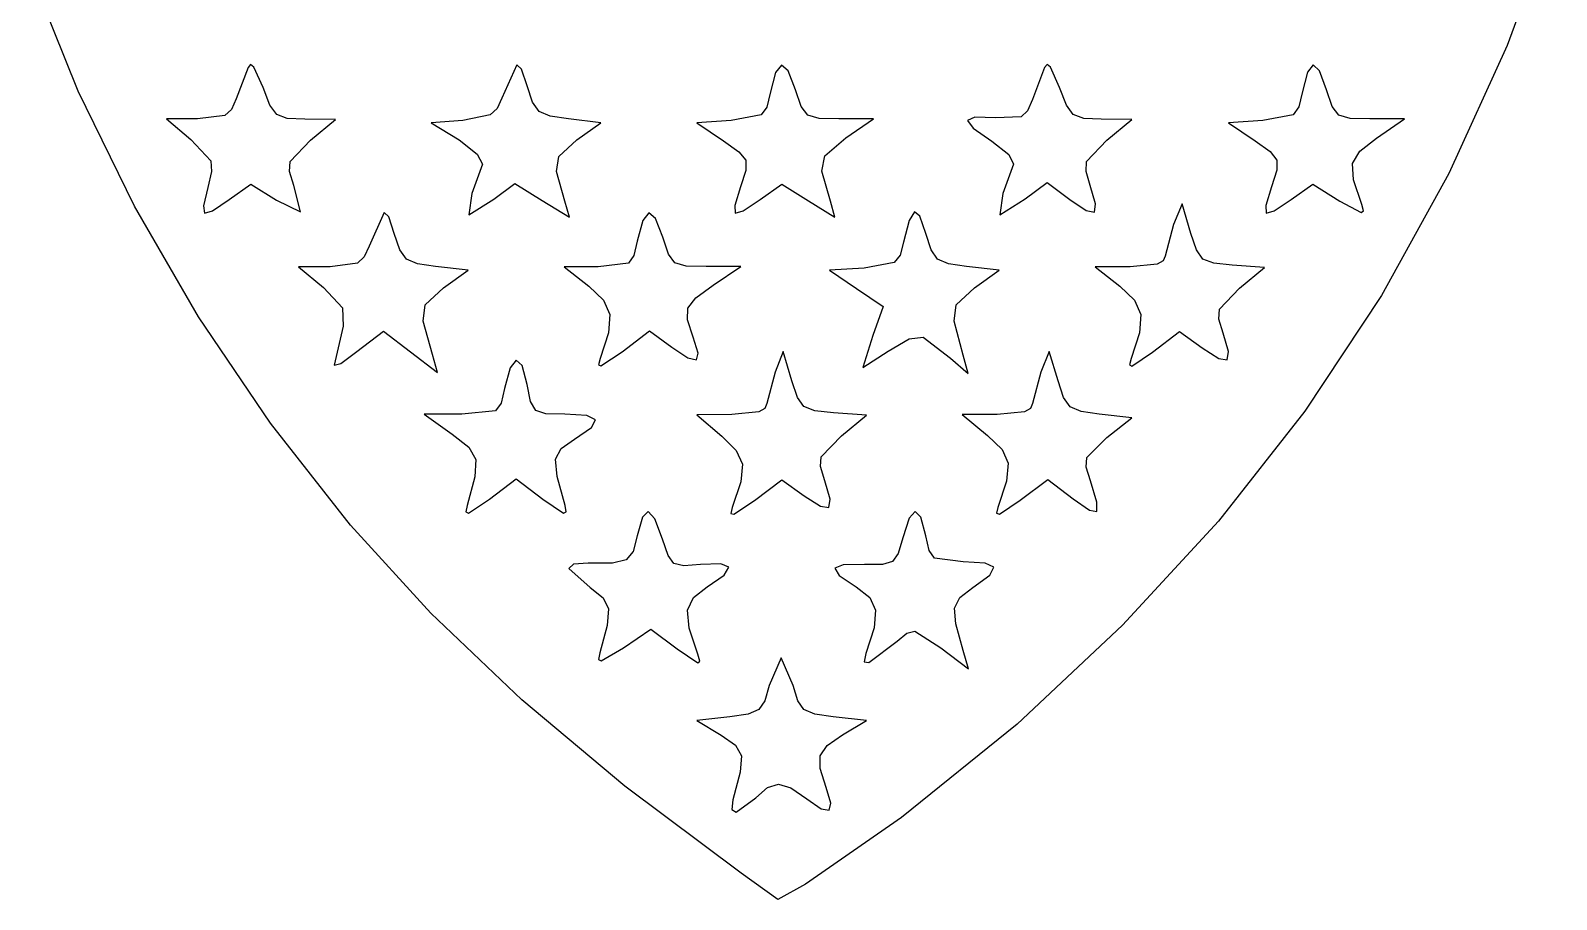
# Model space of a CAD drawing. Extents: x 3.3 to 66.5, y 3.9 to 76.8.
# Drawn here: x 7.3 to 63.2, y 3.9 to 35.7 of the extents above; entities that cross this region are included whole.
import ezdxf

# ---------------------------------------------------------------- set-up
doc = ezdxf.new("R2010")
doc.units = 0

msp = doc.modelspace()

# ---------------------------------------------------------------- linework, layer by layer
at = {"layer": 'Image'}
for p, q in [((63.248275, 40.050324), (61.443087, 35.119682)), ((9.089744, 33.444367), (7.33789, 37.791881)), ((61.443087, 35.119682), (59.308035, 30.427994)), ((15.306478, 34.317059), (14.876388, 33.168655)), ((15.400443, 34.417435), (15.306478, 34.317059)), ((15.525872, 34.324878), (15.400443, 34.417435)), ((15.861403, 33.573975), (15.525872, 34.324878)), ((25.158058, 34.40399), (24.61018, 33.184807)), ((25.326641, 34.251039), (25.158058, 34.40399)), ((25.529207, 33.641517), (25.326641, 34.251039)), ((34.633033, 34.123798), (34.435044, 33.375511)), ((34.855567, 34.393693), (34.633033, 34.123798)), ((35.101217, 34.185012), (34.855567, 34.393693)), ((35.368553, 33.497566), (35.101217, 34.185012)), ((44.48942, 34.317059), (44.04868, 33.140651)), ((44.583384, 34.417435), (44.48942, 34.317059)), ((44.708813, 34.324878), (44.583384, 34.417435)), ((45.044343, 33.573975), (44.708813, 34.324878)), ((54.120312, 34.136296), (53.928469, 33.388708)), ((54.329275, 34.403123), (54.120312, 34.136296)), ((54.561679, 34.189956), (54.329275, 34.403123)), ((54.823847, 33.497566), (54.561679, 34.189956)), ((16.10779, 32.92957), (15.861403, 33.573975)), ((25.735879, 33.0414), (25.529207, 33.641517)), ((45.29073, 32.92957), (45.044343, 33.573975)), ((11.141748, 29.239492), (9.089744, 33.444367)), ((14.876388, 33.168655), (14.695758, 32.777911)), ((24.61018, 33.184807), (24.430543, 32.809553)), ((25.980033, 32.700684), (25.735879, 33.0414)), ((34.435044, 33.375511), (34.310226, 32.859586)), ((35.574874, 32.886578), (35.368553, 33.497566)), ((44.04868, 33.140651), (43.865744, 32.727615)), ((53.928469, 33.388708), (53.802667, 32.86516)), ((55.030167, 32.886578), (54.823847, 33.497566)), ((14.45509, 32.552991), (13.459963, 32.425571)), ((14.695758, 32.777911), (14.45509, 32.552991)), ((16.360076, 32.585591), (16.10779, 32.92957)), ((16.743591, 32.446885), (16.360076, 32.585591)), ((17.383665, 32.418303), (16.743591, 32.446885)), ((24.180055, 32.576161), (23.183548, 32.37417)), ((24.430543, 32.809553), (24.180055, 32.576161)), ((26.377502, 32.526396), (25.980033, 32.700684)), ((27.044121, 32.42556), (26.377502, 32.526396)), ((34.106486, 32.573725), (33.005962, 32.371694)), ((34.310226, 32.859586), (34.106486, 32.573725)), ((35.814939, 32.567354), (35.574874, 32.886578)), ((36.229065, 32.445236), (35.814939, 32.567354)), ((36.957567, 32.425565), (36.229065, 32.445236)), ((41.936895, 32.498433), (41.666161, 32.375677)), ((42.689602, 32.472259), (41.936895, 32.498433)), ((43.639834, 32.508824), (42.689602, 32.472259)), ((43.865744, 32.727615), (43.639834, 32.508824)), ((45.543016, 32.585591), (45.29073, 32.92957)), ((45.926531, 32.446885), (45.543016, 32.585591)), ((46.566605, 32.418303), (45.926531, 32.446885)), ((53.598866, 32.575876), (52.495117, 32.372429)), ((53.802667, 32.86516), (53.598866, 32.575876)), ((55.270232, 32.567354), (55.030167, 32.886578)), ((55.684358, 32.445236), (55.270232, 32.567354)), ((56.412861, 32.425565), (55.684358, 32.445236)), ((13.459963, 32.425571), (12.315079, 32.425571)), ((12.315079, 32.425571), (13.212684, 31.676216)), ((18.50955, 32.411026), (17.383665, 32.418303)), ((17.590559, 31.648874), (18.50955, 32.411026)), ((23.183548, 32.37417), (22.022312, 32.290453)), ((22.022312, 32.290453), (23.037292, 31.659396)), ((28.237197, 32.290453), (27.044121, 32.42556)), ((27.348918, 31.656893), (28.237197, 32.290453)), ((33.005962, 32.371694), (31.749957, 32.290459)), ((31.749957, 32.290459), (32.731444, 31.626292)), ((38.225401, 32.425565), (36.957567, 32.425565)), ((37.204497, 31.731842), (38.225401, 32.425565)), ((41.666161, 32.375677), (41.874783, 32.08662)), ((41.874783, 32.08662), (42.560139, 31.613893)), ((47.692491, 32.411026), (46.566605, 32.418303)), ((46.773499, 31.648874), (47.692491, 32.411026)), ((52.495117, 32.372429), (51.237043, 32.290459)), ((51.237043, 32.290459), (52.204112, 31.630485)), ((57.680695, 32.425565), (56.412861, 32.425565)), ((56.649289, 31.724706), (57.680695, 32.425565)), ((13.212684, 31.676216), (13.940642, 30.88968)), ((16.849418, 30.867919), (17.590559, 31.648874)), ((23.037292, 31.659396), (23.707657, 31.138532)), ((26.701035, 31.050947), (27.348918, 31.656893)), ((32.731444, 31.626292), (33.292977, 31.226381)), ((36.443096, 31.076207), (37.204497, 31.731842)), ((42.560139, 31.613893), (43.182795, 31.125173)), ((46.032018, 30.86747), (46.773499, 31.648874)), ((52.204112, 31.630485), (52.756959, 31.233029)), ((56.040232, 31.251571), (56.649289, 31.724706)), ((13.940642, 30.88968), (13.966427, 30.49729)), ((16.830743, 30.508176), (16.849418, 30.867919)), ((23.894096, 30.772406), (23.502707, 29.692482)), ((23.707657, 31.138532), (23.894096, 30.772406)), ((26.605834, 30.50849), (26.701035, 31.050947)), ((33.292977, 31.226381), (33.544794, 30.916995)), ((33.544794, 30.916995), (33.544928, 30.540051)), ((36.331135, 30.515887), (36.443096, 31.076207)), ((43.34939, 30.772416), (42.958001, 29.692493)), ((43.182795, 31.125173), (43.34939, 30.772416)), ((46.013933, 30.506928), (46.032018, 30.86747)), ((52.756959, 31.233029), (53.004305, 30.924232)), ((53.004305, 30.924232), (53.002572, 30.546355)), ((55.772543, 30.798218), (56.040232, 31.251571)), ((55.810131, 30.199661), (55.772543, 30.798218)), ((13.966427, 30.49729), (13.832236, 29.919837)), ((16.982581, 29.994545), (16.830743, 30.508176)), ((26.917489, 29.411806), (26.605834, 30.50849)), ((33.544928, 30.540051), (33.351409, 29.937466)), ((36.645137, 29.411811), (36.331135, 30.515887)), ((46.166741, 29.99105), (46.013933, 30.506928)), ((53.002572, 30.546355), (52.808182, 29.94166)), ((56.116906, 29.290913), (55.810131, 30.199661)), ((59.308035, 30.427994), (56.837333, 25.967256)), ((13.832236, 29.919837), (13.670702, 29.251547)), ((14.620046, 29.473576), (15.407579, 30.034349)), ((15.407579, 30.034349), (16.350586, 29.451539)), ((17.224486, 29.021892), (16.982581, 29.994545)), ((23.502707, 29.692482), (23.403178, 28.9128)), ((24.308858, 29.488366), (25.087353, 30.063932)), ((25.087353, 30.063932), (26.085651, 29.446948)), ((33.351409, 29.937466), (33.13781, 29.258811)), ((34.07534, 29.473576), (34.862872, 30.034349)), ((34.862872, 30.034349), (35.837233, 29.432161)), ((42.958001, 29.692493), (42.858472, 28.912811)), ((43.785351, 29.504045), (44.585048, 30.095285)), ((44.585048, 30.095285), (45.416926, 29.480251)), ((46.363057, 29.315326), (46.166741, 29.99105)), ((52.808182, 29.94166), (52.593633, 29.260462)), ((53.530634, 29.473576), (54.318165, 30.034349)), ((54.318165, 30.034349), (55.310158, 29.421265)), ((13.490362, 25.185217), (11.141748, 29.239492)), ((13.670702, 29.251547), (13.709014, 28.976581)), ((14.00589, 29.061679), (14.620046, 29.473581)), ((14.620046, 29.473581), (14.620046, 29.473576)), ((16.350586, 29.451539), (17.224486, 29.021892)), ((23.403178, 28.9128), (24.308858, 29.488366)), ((24.308858, 29.488366), (24.308858, 29.488366)), ((26.085651, 29.446948), (27.083949, 28.829967)), ((27.083949, 28.829967), (26.917489, 29.411806)), ((33.13781, 29.258811), (33.155043, 28.975926)), ((33.451442, 29.057838), (34.07534, 29.473576)), ((34.07534, 29.473576), (34.07534, 29.473576)), ((35.837233, 29.432161), (36.811597, 28.829972)), ((36.811597, 28.829972), (36.645137, 29.411811)), ((42.858472, 28.912811), (43.785351, 29.50405)), ((43.785351, 29.50405), (43.785351, 29.504045)), ((45.416926, 29.480251), (46.018453, 29.080571)), ((46.018453, 29.080571), (46.323729, 29.018715)), ((46.323729, 29.018715), (46.363057, 29.315326)), ((49.527945, 29.318123), (49.218195, 28.557449)), ((49.849083, 28.237272), (49.527945, 29.318123)), ((52.593633, 29.260462), (52.61031, 28.976255)), ((52.906536, 29.057729), (53.530634, 29.473576)), ((53.530634, 29.473576), (53.530634, 29.473576)), ((55.310158, 29.421265), (56.098142, 28.998078)), ((56.180471, 29.058743), (56.116906, 29.290913)), ((13.709014, 28.976581), (14.00589, 29.061679)), ((20.293687, 28.999413), (19.740211, 27.764401)), ((20.462637, 28.847735), (20.293687, 28.999413)), ((20.665384, 28.237272), (20.462637, 28.847735)), ((29.767926, 28.714139), (29.568653, 27.957581)), ((29.990952, 28.989033), (29.767926, 28.714139)), ((30.236848, 28.782135), (29.990952, 28.989033)), ((30.504729, 28.093318), (30.236848, 28.782135)), ((33.155043, 28.975926), (33.451442, 29.057838)), ((39.53711, 28.714543), (39.3293, 27.913563)), ((39.726575, 29.029517), (39.53711, 28.714543)), ((39.920138, 28.86744), (39.726575, 29.029517)), ((40.140241, 28.237272), (39.920138, 28.86744)), ((49.218195, 28.557449), (48.908448, 27.409045)), ((52.61031, 28.976255), (52.906536, 29.057729)), ((56.098142, 28.998078), (56.180471, 29.058743)), ((20.872055, 27.637156), (20.665384, 28.237272)), ((29.568653, 27.957581), (29.44442, 27.428241)), ((30.71105, 27.48233), (30.504729, 28.093318)), ((40.335963, 27.635558), (40.140241, 28.237272)), ((50.054981, 27.63304), (49.849083, 28.237272)), ((19.740211, 27.764401), (19.559212, 27.37363)), ((21.116209, 27.296441), (20.872055, 27.637156)), ((29.44442, 27.428241), (29.246008, 27.148606)), ((30.951115, 27.163106), (30.71105, 27.48233)), ((39.195739, 27.436377), (38.981907, 27.166913)), ((39.3293, 27.913563), (39.195739, 27.436377)), ((40.573178, 27.295144), (40.335963, 27.635558)), ((48.908448, 27.409045), (48.839171, 27.229336)), ((50.295407, 27.299176), (50.054981, 27.63304)), ((18.313579, 27.014049), (17.158488, 27.006773)), ((17.158488, 27.006773), (18.069925, 26.250785)), ((19.316938, 27.14768), (18.313579, 27.014049)), ((19.559212, 27.37363), (19.316938, 27.14768)), ((21.513679, 27.122153), (21.116209, 27.296441)), ((22.180298, 27.021317), (21.513679, 27.122153)), ((23.373374, 26.886211), (22.180298, 27.021317)), ((22.474249, 26.244928), (23.373374, 26.886211)), ((28.139572, 27.01832), (26.886136, 27.01533)), ((26.886136, 27.01533), (27.790145, 26.303004)), ((29.246008, 27.148606), (28.139572, 27.01832)), ((31.365241, 27.040988), (30.951115, 27.163106)), ((32.093743, 27.021317), (31.365241, 27.040988)), ((33.361577, 27.021317), (32.093743, 27.021317)), ((32.353109, 26.336045), (33.361577, 27.021317)), ((37.878909, 26.967819), (36.613781, 26.886211)), ((36.613781, 26.886211), (37.595268, 26.222044)), ((38.981907, 27.166913), (37.878909, 26.967819)), ((40.967762, 27.121806), (40.573178, 27.295144)), ((41.635591, 27.021317), (40.967762, 27.121806)), ((42.828667, 26.886211), (41.635591, 27.021317)), ((41.929542, 26.244928), (42.828667, 26.886211)), ((47.624937, 27.01832), (46.341429, 27.01533)), ((46.341429, 27.01533), (47.245438, 26.303004)), ((48.616749, 27.108754), (47.624937, 27.01832)), ((48.839171, 27.229336), (48.616749, 27.108754)), ((50.691217, 27.142499), (50.295407, 27.299176)), ((51.363268, 27.069829), (50.691217, 27.142499)), ((52.556315, 26.983236), (51.363268, 27.069829)), ((51.637323, 26.232852), (52.556315, 26.983236)), ((27.790145, 26.303004), (28.325844, 25.791866)), ((31.715803, 25.872386), (32.353109, 26.336045)), ((47.245438, 26.303004), (47.781138, 25.791866)), ((18.069925, 26.250785), (18.767166, 25.514369)), ((21.801819, 25.617982), (22.474249, 26.244928)), ((28.325844, 25.791866), (28.560645, 25.265695)), ((31.42126, 25.504148), (31.715803, 25.872386)), ((37.595268, 26.222044), (38.576754, 25.557877)), ((41.257113, 25.617982), (41.929542, 26.244928)), ((47.781138, 25.791866), (48.015938, 25.265695)), ((50.895532, 25.461561), (51.637323, 26.232852)), ((56.837333, 25.967256), (54.025196, 21.729465)), ((16.132043, 21.289503), (13.490362, 25.185217)), ((18.767166, 25.514369), (18.791569, 24.839439)), ((21.729053, 25.02897), (21.801819, 25.617982)), ((28.560645, 25.265695), (28.514606, 24.597579)), ((31.409967, 25.076452), (31.42126, 25.504148)), ((38.576754, 25.557877), (38.203245, 24.499243)), ((41.184347, 25.02897), (41.257113, 25.617982)), ((48.015938, 25.265695), (47.969899, 24.597579)), ((50.877581, 25.102593), (50.895532, 25.461561)), ((18.791569, 24.839439), (18.458963, 23.412748)), ((19.290404, 23.909472), (20.265931, 24.653543)), ((20.265931, 24.653543), (21.255534, 23.89874)), ((22.064059, 23.799117), (21.729053, 25.02897)), ((29.011981, 23.904852), (30.018537, 24.67259)), ((30.018537, 24.67259), (30.837934, 24.066777)), ((31.622412, 24.434415), (31.409967, 25.076452)), ((41.515525, 23.778768), (41.184347, 25.02897)), ((48.445526, 23.888263), (49.430333, 24.639412)), ((49.430333, 24.639412), (50.265796, 24.044505)), ((51.030562, 24.586802), (50.877581, 25.102593)), ((28.514606, 24.597579), (28.207786, 23.660603)), ((30.837934, 24.066777), (31.422297, 23.682394)), ((31.795377, 23.857234), (31.622412, 24.434415)), ((38.203245, 24.499243), (37.829739, 23.325725)), ((38.763804, 23.923289), (39.534431, 24.381077)), ((39.534431, 24.381077), (40.047312, 24.437265)), ((40.047312, 24.437265), (41.044766, 23.671017)), ((40.047312, 24.437265), (40.047312, 24.437265)), ((47.969899, 24.597579), (47.66308, 23.660603)), ((50.265796, 24.044505), (50.872333, 23.659622)), ((51.225278, 23.909896), (51.030562, 24.586802)), ((18.702032, 23.47129), (19.290404, 23.909472)), ((21.255534, 23.89874), (22.245137, 23.143933)), ((22.245137, 23.143933), (22.064059, 23.799117)), ((25.134377, 23.599904), (24.910619, 23.31783)), ((25.350874, 23.395126), (25.134377, 23.599904)), ((28.207786, 23.660603), (28.146228, 23.427491)), ((28.235861, 23.383244), (29.011981, 23.904852)), ((31.422297, 23.682394), (31.735058, 23.609554)), ((31.735058, 23.609554), (31.795377, 23.857234)), ((34.920281, 23.913875), (34.618627, 23.153199)), ((35.233828, 22.833024), (34.920281, 23.913875)), ((37.829739, 23.325725), (38.763804, 23.923289)), ((41.044766, 23.671017), (41.692777, 23.103237)), ((41.692777, 23.103237), (41.515525, 23.778768)), ((44.664121, 23.913875), (44.354371, 23.153199)), ((44.98523, 22.833024), (44.664121, 23.913875)), ((47.66308, 23.660603), (47.598908, 23.424287)), ((47.683552, 23.376368), (48.445526, 23.888263)), ((50.872333, 23.659622), (51.182347, 23.607794)), ((51.182347, 23.607794), (51.225278, 23.909896)), ((18.458963, 23.412748), (18.702032, 23.47129)), ((24.910619, 23.31783), (24.70483, 22.553333)), ((25.534879, 22.699066), (25.350874, 23.395126)), ((28.146228, 23.427491), (28.235861, 23.383244)), ((34.618627, 23.153199), (34.316976, 22.004797)), ((44.354371, 23.153199), (44.044624, 22.004797)), ((47.598908, 23.424287), (47.683552, 23.376368)), ((24.70483, 22.553333), (24.58001, 22.017388)), ((25.660076, 22.078001), (25.534879, 22.699066)), ((35.435694, 22.226959), (35.233828, 22.833024)), ((45.191441, 22.233107), (44.98523, 22.833024)), ((24.58001, 22.017388), (24.37185, 21.738842)), ((25.84756, 21.756288), (25.660076, 22.078001)), ((34.247177, 21.825125), (34.023886, 21.703099)), ((34.316976, 22.004797), (34.247177, 21.825125)), ((35.674516, 21.893388), (35.435694, 22.226959)), ((36.073563, 21.737774), (35.674516, 21.893388)), ((43.975067, 21.825108), (43.752181, 21.703755)), ((44.044624, 22.004797), (43.975067, 21.825108)), ((45.435141, 21.892355), (45.191441, 22.233107)), ((45.831683, 21.717949), (45.435141, 21.892355)), ((19.063252, 17.560311), (16.132043, 21.289503)), ((23.143852, 21.617069), (21.758519, 21.617069)), ((21.758519, 21.617069), (22.78427, 20.887236)), ((24.37185, 21.738842), (23.143852, 21.617069)), ((26.222456, 21.635464), (25.84756, 21.756288)), ((26.909885, 21.617069), (26.222456, 21.635464)), ((27.719095, 21.568706), (26.909885, 21.617069)), ((28.044086, 21.411778), (27.719095, 21.568706)), ((27.891826, 21.128532), (28.044086, 21.411778)), ((33.033468, 21.606086), (31.749957, 21.595106)), ((31.749957, 21.595106), (32.662303, 20.814814)), ((34.023886, 21.703099), (33.033468, 21.606086)), ((36.756108, 21.665581), (36.073563, 21.737774)), ((37.964843, 21.578988), (36.756108, 21.665581)), ((37.045853, 20.828604), (37.964843, 21.578988)), ((42.761113, 21.609801), (41.477605, 21.602525)), ((41.477605, 21.602525), (42.395632, 20.841158)), ((43.752181, 21.703755), (42.761113, 21.609801)), ((46.496425, 21.617069), (45.831683, 21.717949)), ((47.686511, 21.481963), (46.496425, 21.617069)), ((46.773919, 20.770311), (47.686511, 21.481963)), ((54.025196, 21.729465), (50.865838, 17.706616)), ((22.78427, 20.887236), (23.391575, 20.410317)), ((26.778948, 20.359886), (27.269281, 20.701213)), ((27.269281, 20.701213), (27.891826, 21.128532)), ((32.662303, 20.814814), (33.196986, 20.287125)), ((36.304063, 20.057313), (37.045853, 20.828604)), ((42.395632, 20.841158), (42.935465, 20.321655)), ((46.038311, 20.033895), (46.773919, 20.770311)), ((23.391575, 20.410317), (23.654208, 19.963101)), ((26.576602, 19.96843), (26.778948, 20.359886)), ((33.196986, 20.287125), (33.423413, 19.785614)), ((42.935465, 20.321655), (43.162932, 19.819391)), ((23.654208, 19.963101), (23.618494, 19.323768)), ((26.635462, 19.335688), (26.576602, 19.96843)), ((33.423413, 19.785614), (33.366161, 19.14424)), ((36.286112, 19.698345), (36.304063, 20.057313)), ((36.439093, 19.182554), (36.286112, 19.698345)), ((43.162932, 19.819391), (43.102203, 19.166961)), ((46.019154, 19.682972), (46.038311, 20.033895)), ((46.168932, 19.17627), (46.019154, 19.682972)), ((23.618494, 19.323768), (23.330758, 18.270499)), ((24.154227, 18.505229), (25.129754, 19.2493)), ((25.129754, 19.2493), (26.105281, 18.505229)), ((26.92875, 18.270499), (26.635462, 19.335688)), ((33.366161, 19.14424), (33.049809, 18.196964)), ((33.862444, 18.458229), (34.863705, 19.217468)), ((34.863705, 19.217468), (35.686749, 18.631409)), ((36.633556, 18.506758), (36.439093, 19.182554)), ((43.102203, 19.166961), (42.777454, 18.196958)), ((43.598947, 18.464978), (44.609067, 19.230975)), ((44.609067, 19.230975), (45.542801, 18.518787)), ((46.411071, 18.398121), (46.168932, 19.17627)), ((23.388755, 17.994653), (24.154227, 18.505229)), ((26.105281, 18.505229), (26.870754, 17.994653)), ((33.104073, 17.955622), (33.862444, 18.458229)), ((35.686749, 18.631409), (36.285914, 18.252087)), ((36.592006, 18.20357), (36.633556, 18.506758)), ((42.834913, 17.958456), (43.598947, 18.464978)), ((45.542801, 18.518787), (46.133631, 18.106789)), ((23.330758, 18.270499), (23.290997, 18.039882)), ((23.290997, 18.039882), (23.388755, 17.994653)), ((26.870754, 17.994653), (26.968512, 18.039882)), ((26.968512, 18.039882), (26.92875, 18.270499)), ((29.97246, 18.056121), (29.757381, 17.845547)), ((30.217667, 17.790047), (29.97246, 18.056121)), ((33.049809, 18.196964), (33.002906, 17.987793)), ((33.002906, 17.987793), (33.104073, 17.955622)), ((36.285914, 18.252087), (36.592006, 18.20357)), ((39.751439, 18.059579), (39.527791, 17.808754)), ((39.958975, 17.843009), (39.751439, 18.059579)), ((42.777454, 18.196958), (42.731637, 17.989073)), ((42.731637, 17.989073), (42.834913, 17.958456)), ((46.133631, 18.106789), (46.411179, 18.054097)), ((46.411179, 18.054097), (46.411071, 18.398121)), ((22.005068, 14.330406), (19.063252, 17.560311)), ((29.757381, 17.845547), (29.570431, 17.158565)), ((30.495, 17.047083), (30.217667, 17.790047)), ((39.527791, 17.808754), (39.294057, 17.091012)), ((40.144372, 17.158565), (39.958975, 17.843009)), ((50.865838, 17.706616), (47.353473, 13.890707)), ((29.570431, 17.158565), (29.423501, 16.592323)), ((30.695355, 16.448278), (30.495, 17.047083)), ((39.294057, 17.091012), (39.12859, 16.519366)), ((40.268925, 16.626787), (40.144372, 17.158565)), ((29.163464, 16.286871), (28.655385, 16.167595)), ((29.423501, 16.592323), (29.163464, 16.286871)), ((30.913234, 16.147485), (30.695355, 16.448278)), ((38.919538, 16.221762), (38.548066, 16.115534)), ((39.12859, 16.519366), (38.919538, 16.221762)), ((40.46205, 16.344354), (40.268925, 16.626787)), ((41.507678, 16.212821), (40.46205, 16.344354)), ((27.228984, 16.122974), (27.062441, 15.972255)), ((27.062441, 15.972255), (27.841114, 15.267077)), ((27.764327, 16.159884), (27.228984, 16.122974)), ((28.655385, 16.167595), (27.764327, 16.159884)), ((31.270455, 16.063119), (30.913234, 16.147485)), ((31.888834, 16.1136), (31.270455, 16.063119)), ((32.631379, 16.142746), (31.888834, 16.1136)), ((32.127803, 15.293829), (32.752674, 15.726649)), ((32.919929, 16.011692), (32.631379, 16.142746)), ((32.752674, 15.726649), (32.919929, 16.011692)), ((37.112945, 16.103425), (36.805726, 15.974482)), ((36.805726, 15.974482), (36.96623, 15.711259)), ((36.96623, 15.711259), (37.587, 15.293829)), ((37.895339, 16.118016), (37.112945, 16.103425)), ((38.548066, 16.115534), (37.895339, 16.118016)), ((42.311329, 16.168281), (41.507678, 16.212821)), ((41.868892, 15.267077), (42.480808, 15.724547)), ((42.631996, 16.015235), (42.311329, 16.168281)), ((42.480808, 15.724547), (42.631996, 16.015235)), ((27.841114, 15.267077), (28.318713, 14.897428)), ((31.628708, 14.907854), (32.127803, 15.293829)), ((37.587, 15.293829), (38.085032, 14.907483)), ((41.389053, 14.904196), (41.868892, 15.267077)), ((28.318713, 14.897428), (28.519524, 14.49463)), ((31.415083, 14.441806), (31.628708, 14.907854)), ((38.085032, 14.907483), (38.299627, 14.441451)), ((41.187412, 14.520627), (41.389053, 14.904196)), ((25.338585, 11.157333), (22.005068, 14.330406)), ((28.519524, 14.49463), (28.470153, 13.879917)), ((31.471717, 13.787103), (31.415083, 14.441806)), ((38.299627, 14.441451), (38.24562, 13.792748)), ((41.235342, 13.936082), (41.187412, 14.520627)), ((28.470153, 13.879917), (28.197208, 12.874522)), ((29.059765, 13.061119), (30.071752, 13.748784)), ((30.071752, 13.748784), (31.030776, 13.021762)), ((31.783401, 12.835165), (31.471717, 13.787103)), ((38.24562, 13.792748), (37.937847, 12.85839)), ((39.093654, 13.309377), (39.449413, 13.602345)), ((39.449413, 13.602345), (39.735576, 13.674599)), ((39.735576, 13.674599), (40.695805, 13.066519)), ((41.50422, 12.970272), (41.235342, 13.936082)), ((47.353473, 13.890707), (43.482316, 10.273735)), ((28.197208, 12.874522), (28.154171, 12.636907)), ((28.251366, 12.581831), (29.059765, 13.061119)), ((31.030776, 13.021762), (31.788988, 12.51313)), ((38.057842, 12.526915), (39.093654, 13.309377)), ((39.093654, 13.309377), (39.093654, 13.309377)), ((40.695805, 13.066519), (41.709571, 12.294741)), ((41.709571, 12.294741), (41.50422, 12.970272)), ((28.154171, 12.636907), (28.251366, 12.581831)), ((31.859741, 12.575751), (31.783401, 12.835165)), ((31.788988, 12.51313), (31.859741, 12.575751)), ((34.836588, 12.700059), (34.402595, 11.686764)), ((35.282617, 11.686764), (34.836588, 12.700059)), ((37.937847, 12.85839), (37.88214, 12.552932)), ((37.88214, 12.552932), (38.057842, 12.526915)), ((34.402595, 11.686764), (34.241893, 11.122934)), ((35.450236, 11.12324), (35.282617, 11.686764)), ((29.11143, 7.998656), (25.338585, 11.157333)), ((33.630697, 10.637344), (32.957136, 10.53836)), ((34.021772, 10.802665), (33.630697, 10.637344)), ((34.241893, 11.122934), (34.021772, 10.802665)), ((35.675268, 10.802912), (35.450236, 11.12324)), ((36.070542, 10.637408), (35.675268, 10.802912)), ((36.748888, 10.53836), (36.070542, 10.637408)), ((32.957136, 10.53836), (31.749957, 10.403253)), ((31.749957, 10.403253), (32.640925, 9.864576)), ((37.964843, 10.403253), (36.748888, 10.53836)), ((37.086655, 9.872121), (37.964843, 10.403253)), ((43.482316, 10.273735), (39.246581, 6.847694)), ((32.640925, 9.864576), (33.164221, 9.50094)), ((36.532147, 9.48591), (37.086655, 9.872121)), ((33.164221, 9.50094), (33.387239, 9.111796)), ((33.387239, 9.111796), (33.344363, 8.507514)), ((36.26779, 8.640265), (36.271143, 9.11352)), ((36.271143, 9.11352), (36.532147, 9.48591)), ((33.344363, 8.507514), (33.06998, 7.498471)), ((36.486236, 7.951458), (36.26779, 8.640265)), ((33.371232, 4.81194), (29.11143, 7.998656)), ((33.911659, 7.566024), (34.338368, 7.950213)), ((34.338368, 7.950213), (34.740195, 8.073998)), ((34.740195, 8.073998), (35.195073, 7.936094)), ((35.195073, 7.936094), (35.780935, 7.535219)), ((36.65607, 7.376049), (36.486236, 7.951458)), ((33.06998, 7.498471), (33.037289, 7.148123)), ((33.194046, 7.044796), (33.911659, 7.566024)), ((33.911659, 7.566024), (33.911659, 7.566024)), ((35.780935, 7.535219), (36.311648, 7.172785)), ((36.600617, 7.11811), (36.65607, 7.376049)), ((33.037289, 7.148123), (33.194046, 7.044796)), ((39.246581, 6.847694), (35.733821, 4.406117)), ((36.311648, 7.172785), (36.600617, 7.11811)), ((34.722296, 3.85081), (33.371232, 4.81194)), ((35.733821, 4.406117), (34.722296, 3.85081))]:
    msp.add_line(p, q, dxfattribs=at)

doc.saveas('drawing.dxf')
